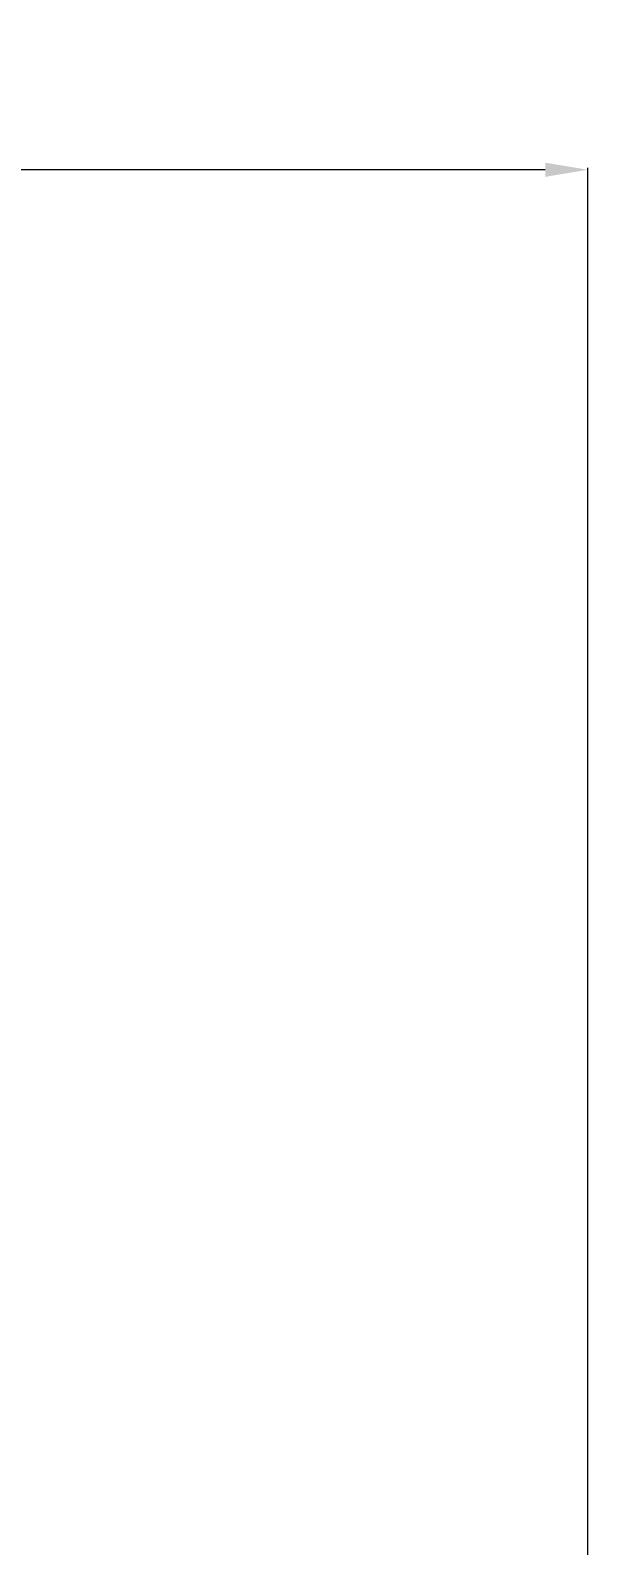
# Model space of a CAD drawing. Header units: millimetres. Extents: x 0 to 1749, y -46 to 1352.
# Drawn here: x 457.2 to 509.7, y 493.8 to 636.4 of the extents above; entities that cross this region are included whole.
import ezdxf

# ---------------------------------------------------------------- set-up
doc = ezdxf.new("R2010")
doc.units = ezdxf.units.MM
doc.styles.get("Standard").update_dxf_attribs({"font": 'SimSun.ttf', "height": 20})
doc.dimstyles.get("Standard").update_dxf_attribs({"dimtxt": 5, "dimasz": 0.18, "dimexe": 0.18, "dimexo": 0.0625, "dimgap": 0.09, "dimtad": 0, "dimtih": 1, "dimtoh": 1, "dimdec": 4, "dimzin": 0, "dimdsep": 46, "dimtxsty": 'Standard', "dimcen": 0.09, "dimclrt": 1, "dimadec": 0, "dimazin": 0, "dimtfac": 1, "dimtdec": 4, "dimtofl": 0, "dimtmove": 0, "dimatfit": 3, "dimfxl": 0, "dimtolj": 1, "dimtzin": 0, "dimarcsym": 0})

# ---------------------------------------------------------------- blocks, each defined once
blk = doc.blocks.new('*D19')
at = {"color": 0, "lineweight": 18, "transparency": 16777216}
for p, q in [((209.74, 489.86), (209.74, 623.46)), ((509.74, 489.86), (509.74, 623.46)), ((213.74, 623.28), (339.76, 623.28)), ((505.74, 623.28), (379.72, 623.28))]:
    blk.add_line(p, q, dxfattribs=at)
at = {"color": 0, "lineweight": 20, "transparency": 16777216}
for points in [[(213.74, 623.95), (213.74, 622.61), (209.74, 623.28)], [(505.74, 623.95), (505.74, 622.61), (509.74, 623.28)]]:
    blk.add_solid(points, dxfattribs=at)
at = {"layer": 'Defpoints', "color": 0, "lineweight": 20, "transparency": 16777216}
for p in [(509.74, 623.28), (209.74, 489.8), (509.74, 489.8)]:
    blk.add_point(p, dxfattribs=at)
at = {"color": 1, "lineweight": 20, "transparency": 16777216, "insert": (359.74, 623.28), "char_height": 20, "attachment_point": 5}
blk.add_mtext('\\A1;{\\C256;300}', dxfattribs=at)
blk = doc.blocks.new('_Dot')
at = {"color": 0, "linetype": 'ByBlock', "lineweight": -2}
blk.add_line((-0.5, 0), (-1, 0), dxfattribs=at)
at = {"color": 0, "linetype": 'ByBlock', "lineweight": 30, "const_width": 0.5}
blk.add_lwpolyline([(-0.25, 0, 1), (0.25, 0, 1)], format="xyb", close=True, dxfattribs=at)

msp = doc.modelspace()

# ---------------------------------------------------------------- dimensions: what is measured, and where the dimension line sits
at = {"color": 7, "lineweight": 20}
dim = msp.add_linear_dim(base=(509.73953, 623.28116), p1=(209.73953, 489.79535), p2=(509.73953, 489.79535), text='{\\C256;<>}', dimstyle='Standard', override={"dimtxt": 20, "dimasz": 4, "dimdec": 0, "dimcen": 0, "dimtdec": 0, "dimldrblk": 'Dot', "dimlwd": 18, "dimlwe": 18}, dxfattribs=at)
dim.commit()
dim.dimension.update_dxf_attribs({"geometry": '*D19', "text_midpoint": (359.73953, 623.28116), "dimtype": 160})

doc.saveas('drawing.dxf')
